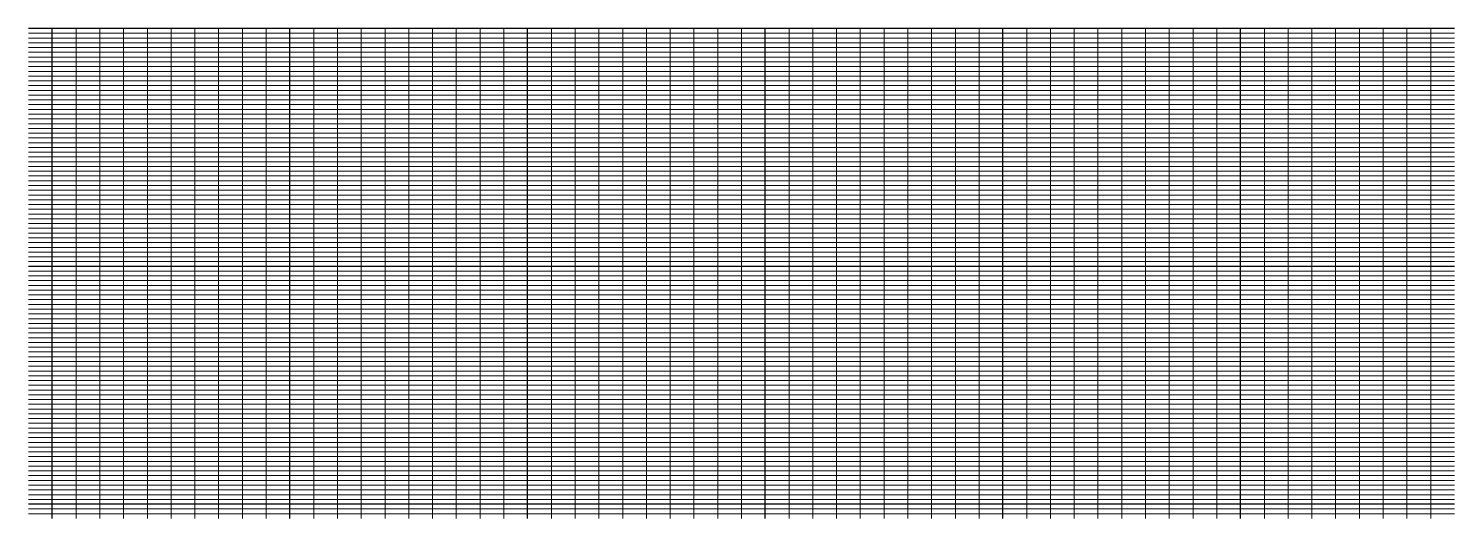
# Model space of a CAD drawing. Header units: feet. Extents: x 0.2 to 15.2, y 0 to 5.2.
import ezdxf

# ---------------------------------------------------------------- set-up
doc = ezdxf.new("R2010")
doc.units = ezdxf.units.FT
doc.header["$MEASUREMENT"] = 0
for name, color, linetype, lineweight in [('3.Grid.Fine.h', 31, 'Continuous', 9), ('3.Grid.Medm.h', 11, 'Continuous', 18), ('3.Grid.Medm.v', 11, 'Continuous', 18), ('3.Grid.Wide.h', 10, 'Continuous', 25), ('3.Grid.Wide.v', 10, 'Continuous', 25)]:
    doc.layers.add(name, color=color, linetype=linetype, lineweight=lineweight)

msp = doc.modelspace()

# ---------------------------------------------------------------- linework, layer by layer
at = {"layer": '3.Grid.Fine.h'}
for p, q in [((15.2465, 5.1), (0.2465, 5.1)), ((15.2465, 5.05), (0.2465, 5.05)), ((15.2465, 5), (0.2465, 5)), ((15.2465, 4.95), (0.2465, 4.95)), ((15.2465, 4.85), (0.2465, 4.85)), ((15.2465, 4.8), (0.2465, 4.8)), ((15.2465, 4.75), (0.2465, 4.75)), ((15.2465, 4.7), (0.2465, 4.7)), ((15.2465, 4.6), (0.2465, 4.6)), ((15.2465, 4.55), (0.2465, 4.55)), ((15.2465, 4.5), (0.2465, 4.5)), ((15.2465, 4.45), (0.2465, 4.45)), ((15.2465, 4.35), (0.2465, 4.35)), ((15.2465, 4.3), (0.2465, 4.3)), ((15.2465, 4.25), (0.2465, 4.25)), ((15.2465, 4.2), (0.2465, 4.2)), ((15.2465, 4.1), (0.2465, 4.1)), ((15.2465, 4.05), (0.2465, 4.05)), ((15.2465, 4), (0.2465, 4)), ((15.2465, 3.95), (0.2465, 3.95)), ((15.2465, 3.85), (0.2465, 3.85)), ((15.2465, 3.8), (0.2465, 3.8)), ((15.2465, 3.75), (0.2465, 3.75)), ((15.2465, 3.7), (0.2465, 3.7)), ((15.2465, 3.6), (0.2465, 3.6)), ((15.2465, 3.55), (0.2465, 3.55)), ((15.2465, 3.5), (0.2465, 3.5)), ((15.2465, 3.45), (0.2465, 3.45)), ((15.2465, 3.35), (0.2465, 3.35)), ((15.2465, 3.3), (0.2465, 3.3)), ((15.2465, 3.25), (0.2465, 3.25)), ((15.2465, 3.2), (0.2465, 3.2)), ((15.2465, 3.1), (0.2465, 3.1)), ((15.2465, 3.05), (0.2465, 3.05)), ((15.2465, 3), (0.2465, 3)), ((15.2465, 2.95), (0.2465, 2.95)), ((15.2465, 2.85), (0.2465, 2.85)), ((15.2465, 2.8), (0.2465, 2.8)), ((15.2465, 2.75), (0.2465, 2.75)), ((15.2465, 2.7), (0.2465, 2.7)), ((15.2465, 2.6), (0.2465, 2.6)), ((15.2465, 2.55), (0.2465, 2.55)), ((15.2465, 2.5), (0.2465, 2.5)), ((15.2465, 2.45), (0.2465, 2.45)), ((15.2465, 2.35), (0.2465, 2.35)), ((15.2465, 2.3), (0.2465, 2.3)), ((15.2465, 2.25), (0.2465, 2.25)), ((15.2465, 2.2), (0.2465, 2.2)), ((15.2465, 2.1), (0.2465, 2.1)), ((15.2465, 2.05), (0.2465, 2.05)), ((15.2465, 2), (0.2465, 2)), ((15.2465, 1.95), (0.2465, 1.95)), ((15.2465, 1.85), (0.2465, 1.85)), ((15.2465, 1.8), (0.2465, 1.8)), ((15.2465, 1.75), (0.2465, 1.75)), ((15.2465, 1.7), (0.2465, 1.7)), ((15.2465, 1.6), (0.2465, 1.6)), ((15.2465, 1.55), (0.2465, 1.55)), ((15.2465, 1.5), (0.2465, 1.5)), ((15.2465, 1.45), (0.2465, 1.45)), ((15.2465, 1.35), (0.2465, 1.35)), ((15.2465, 1.3), (0.2465, 1.3)), ((15.2465, 1.25), (0.2465, 1.25)), ((15.2465, 1.2), (0.2465, 1.2)), ((15.2465, 1.1), (0.2465, 1.1)), ((15.2465, 1.05), (0.2465, 1.05)), ((15.2465, 1), (0.2465, 1)), ((15.2465, 0.95), (0.2465, 0.95)), ((15.2465, 0.85), (0.2465, 0.85)), ((15.2465, 0.8), (0.2465, 0.8)), ((15.2465, 0.75), (0.2465, 0.75)), ((15.2465, 0.7), (0.2465, 0.7)), ((15.2465, 0.6), (0.2465, 0.6)), ((15.2465, 0.55), (0.2465, 0.55)), ((15.2465, 0.5), (0.2465, 0.5)), ((15.2465, 0.45), (0.2465, 0.45)), ((15.2465, 0.35), (0.2465, 0.35)), ((15.2465, 0.3), (0.2465, 0.3)), ((15.2465, 0.25), (0.2465, 0.25)), ((15.2465, 0.2), (0.2465, 0.2)), ((15.2465, 0.1), (0.2465, 0.1)), ((15.2465, 0.05), (0.2465, 0.05))]:
    msp.add_line(p, q, dxfattribs=at)
at = {"layer": '3.Grid.Medm.h'}
for p, q in [((15.2465, 4.9), (0.2465, 4.9)), ((15.2465, 4.65), (0.2465, 4.65)), ((15.2465, 4.4), (0.2465, 4.4)), ((15.2465, 4.15), (0.2465, 4.15)), ((15.2465, 3.9), (0.2465, 3.9)), ((15.2465, 3.65), (0.2465, 3.65)), ((15.2465, 3.4), (0.2465, 3.4)), ((15.2465, 3.15), (0.2465, 3.15)), ((15.2465, 2.9), (0.2465, 2.9)), ((15.2465, 2.4), (0.2465, 2.4)), ((15.2465, 2.15), (0.2465, 2.15)), ((15.2465, 1.9), (0.2465, 1.9)), ((15.2465, 1.65), (0.2465, 1.65)), ((15.2465, 1.4), (0.2465, 1.4)), ((15.2465, 1.15), (0.2465, 1.15)), ((15.2465, 0.9), (0.2465, 0.9)), ((15.2465, 0.65), (0.2465, 0.65)), ((15.2465, 0.4), (0.2465, 0.4))]:
    msp.add_line(p, q, dxfattribs=at)
at = {"layer": '3.Grid.Medm.v'}
for p, q in [((0.7465, 0), (0.7465, 5.15)), ((0.9965, 0), (0.9965, 5.15)), ((1.2465, 0), (1.2465, 5.15)), ((1.4965, 0), (1.4965, 5.15)), ((1.7465, 0), (1.7465, 5.15)), ((1.9965, 0), (1.9965, 5.15)), ((2.2465, 0), (2.2465, 5.15)), ((2.4965, 0), (2.4965, 5.15)), ((2.7465, 0), (2.7465, 5.15)), ((3.2465, 0), (3.2465, 5.15)), ((3.4965, 0), (3.4965, 5.15)), ((3.7465, 0), (3.7465, 5.15)), ((3.9965, 0), (3.9965, 5.15)), ((4.2465, 0), (4.2465, 5.15)), ((4.4965, 0), (4.4965, 5.15)), ((4.7465, 0), (4.7465, 5.15)), ((4.9965, 0), (4.9965, 5.15)), ((5.2465, 0), (5.2465, 5.15)), ((5.7465, 0), (5.7465, 5.15)), ((5.9965, 0), (5.9965, 5.15)), ((6.2465, 0), (6.2465, 5.15)), ((6.4965, 0), (6.4965, 5.15)), ((6.7465, 0), (6.7465, 5.15)), ((6.9965, 0), (6.9965, 5.15)), ((7.2465, 0), (7.2465, 5.15)), ((7.4965, 0), (7.4965, 5.15)), ((7.7465, 0), (7.7465, 5.15)), ((8.2465, 0), (8.2465, 5.15)), ((8.4965, 0), (8.4965, 5.15)), ((8.7465, 0), (8.7465, 5.15)), ((8.9965, 0), (8.9965, 5.15)), ((9.2465, 0), (9.2465, 5.15)), ((9.4965, 0), (9.4965, 5.15)), ((9.7465, 0), (9.7465, 5.15)), ((9.9965, 0), (9.9965, 5.15)), ((10.2465, 0), (10.2465, 5.15)), ((10.7465, 0), (10.7465, 5.15)), ((10.9965, 0), (10.9965, 5.15)), ((11.2465, 0), (11.2465, 5.15)), ((11.4965, 0), (11.4965, 5.15)), ((11.7465, 0), (11.7465, 5.15)), ((11.9965, 0), (11.9965, 5.15)), ((12.2465, 0), (12.2465, 5.15)), ((12.4965, 0), (12.4965, 5.15)), ((12.7465, 0), (12.7465, 5.15)), ((13.2465, 0), (13.2465, 5.15)), ((13.4965, 0), (13.4965, 5.15)), ((13.7465, 0), (13.7465, 5.15)), ((13.9965, 0), (13.9965, 5.15)), ((14.2465, 0), (14.2465, 5.15)), ((14.4965, 0), (14.4965, 5.15)), ((14.7465, 0), (14.7465, 5.15)), ((14.9965, 0), (14.9965, 5.15))]:
    msp.add_line(p, q, dxfattribs=at)
at = {"layer": '3.Grid.Wide.h'}
for p, q in [((15.2465, 5.15), (0.2465, 5.15)), ((15.2465, 2.65), (0.2465, 2.65)), ((15.2465, 0.15), (0.2465, 0.15))]:
    msp.add_line(p, q, dxfattribs=at)
at = {"layer": '3.Grid.Wide.v'}
for p, q in [((0.4965, 0), (0.4965, 5.15)), ((2.9965, 0), (2.9965, 5.15)), ((5.4965, 0), (5.4965, 5.15)), ((7.9965, 0), (7.9965, 5.15)), ((10.4965, 0), (10.4965, 5.15)), ((12.9965, 0), (12.9965, 5.15))]:
    msp.add_line(p, q, dxfattribs=at)

doc.saveas('drawing.dxf')
